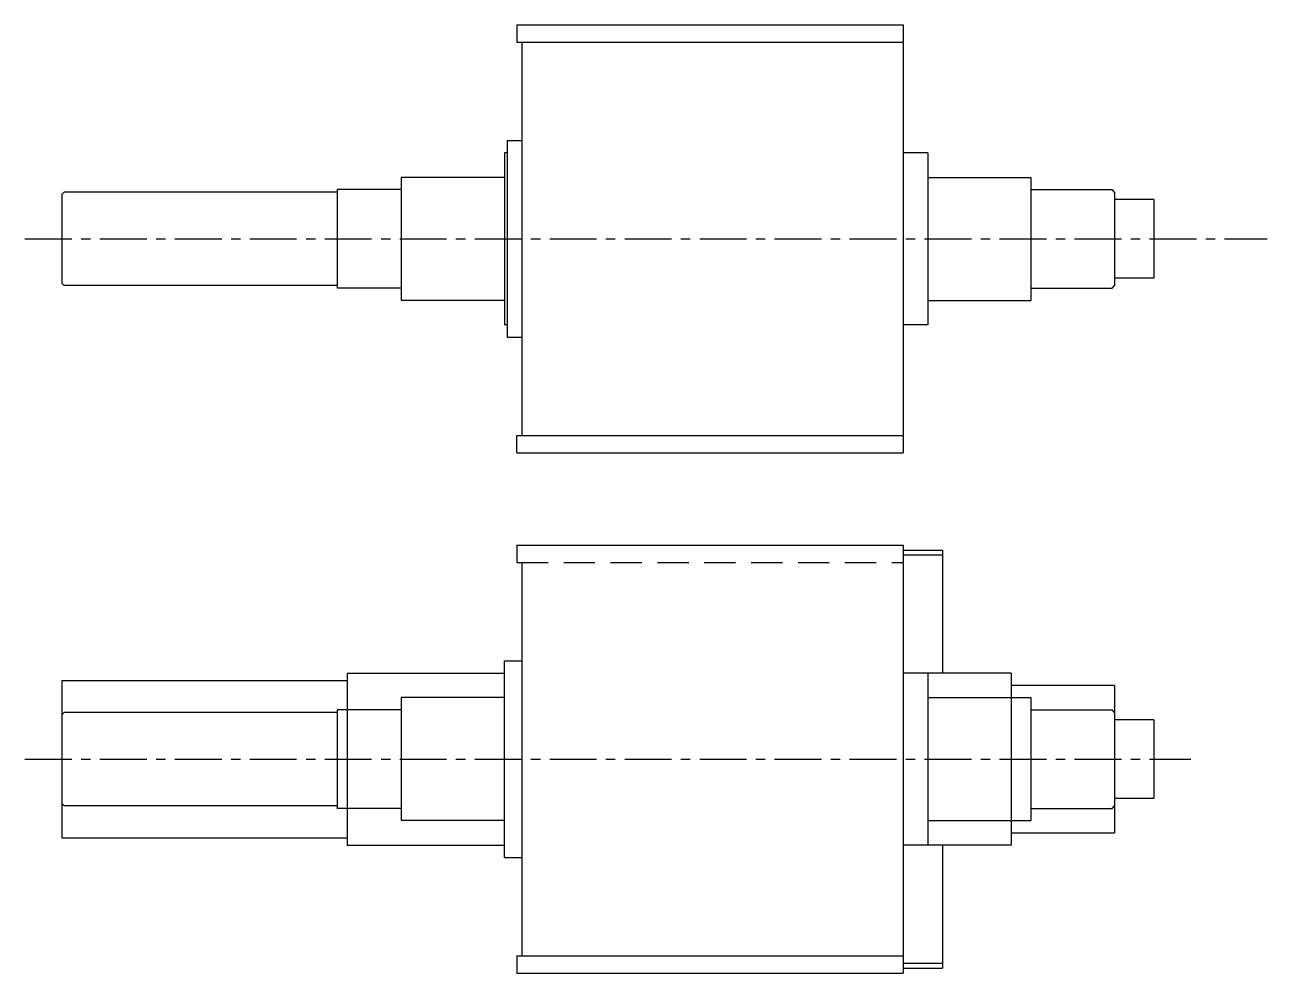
# Model space of a CAD drawing. Header units: millimetres. Extents: x 68 to 1894, y -280 to 483.
# Drawn here: x 68.4 to 320.9, y -279.7 to -86.9 of the extents above; entities that cross this region are included whole.
import ezdxf

# ---------------------------------------------------------------- set-up
doc = ezdxf.new("R2010")
doc.units = ezdxf.units.MM
doc.linetypes.add('CENTER', pattern=[50.8, 31.75, -6.35, 6.35, -6.35])
doc.linetypes.add('HIDDEN', pattern=[9.525, 6.35, -3.175])

msp = doc.modelspace()

# ---------------------------------------------------------------- linework, layer by layer
at = {"color": 6}
for p, q in [((168.445, -86.909), (168.445, -90.409)), ((168.445, -86.909), (246.945, -86.909)), ((246.945, -86.909), (246.945, -173.909)), ((168.445, -90.409), (246.945, -90.409)), ((169.445, -90.409), (169.445, -170.409)), ((166.445, -110.409), (169.445, -110.409)), ((166.445, -110.409), (166.445, -150.409)), ((165.945, -112.909), (165.945, -147.909)), ((166.445, -112.909), (165.945, -112.909)), ((251.945, -112.909), (246.945, -112.909)), ((251.945, -112.909), (251.945, -147.909)), ((165.945, -117.909), (144.945, -117.909)), ((144.945, -117.909), (144.945, -142.909)), ((251.945, -117.909), (272.945, -117.909)), ((272.945, -117.909), (272.945, -142.909)), ((75.945, -121.409), (76.445, -120.909)), ((131.945, -120.909), (76.445, -120.909)), ((144.945, -120.409), (131.945, -120.409)), ((131.945, -120.409), (131.945, -140.409)), ((272.945, -120.409), (289.445, -120.409)), ((289.945, -120.909), (289.445, -120.409)), ((289.945, -120.909), (289.945, -139.909)), ((75.945, -121.409), (75.945, -139.409)), ((297.945, -122.409), (289.945, -122.409)), ((297.945, -122.409), (297.945, -138.409)), ((297.945, -138.409), (289.945, -138.409)), ((76.445, -139.909), (75.945, -139.409)), ((131.945, -139.909), (76.445, -139.909)), ((144.945, -140.409), (131.945, -140.409)), ((272.945, -140.409), (289.445, -140.409)), ((289.445, -140.409), (289.945, -139.909)), ((165.945, -142.909), (144.945, -142.909)), ((251.945, -142.909), (272.945, -142.909)), ((166.445, -147.909), (165.945, -147.909)), ((251.945, -147.909), (246.945, -147.909)), ((166.445, -150.409), (169.445, -150.409)), ((168.445, -173.909), (168.445, -170.409)), ((168.445, -170.409), (246.945, -170.409)), ((168.445, -173.909), (246.945, -173.909)), ((251.945, -218.67), (251.945, -253.67)), ((144.945, -223.67), (144.945, -248.67)), ((165.945, -223.67), (144.945, -223.67)), ((251.945, -223.67), (272.945, -223.67)), ((272.945, -223.67), (272.945, -248.67)), ((75.945, -227.17), (76.445, -226.67)), ((75.945, -227.17), (75.945, -245.17)), ((131.945, -226.67), (76.445, -226.67)), ((144.945, -226.17), (131.945, -226.17)), ((131.945, -226.17), (131.945, -246.17)), ((272.945, -226.17), (289.445, -226.17)), ((289.945, -226.67), (289.445, -226.17)), ((289.945, -226.67), (289.945, -245.67)), ((297.945, -228.17), (289.945, -228.17)), ((297.945, -228.17), (297.945, -244.17)), ((297.945, -244.17), (289.945, -244.17)), ((76.445, -245.67), (75.945, -245.17)), ((131.945, -245.67), (76.445, -245.67)), ((144.945, -246.17), (131.945, -246.17)), ((272.945, -246.17), (289.445, -246.17)), ((289.445, -246.17), (289.945, -245.67)), ((165.945, -248.67), (144.945, -248.67)), ((251.945, -248.67), (272.945, -248.67))]:
    msp.add_line(p, q, dxfattribs=at)
at = {"linetype": 'CENTER', "ltscale": 0.3}
for p, q in [((68.445, -130.409), (320.945, -130.409)), ((68.445, -236.17), (305.445, -236.17))]:
    msp.add_line(p, q, dxfattribs=at)
for p, q in [((168.445, -192.67), (168.445, -196.17)), ((168.445, -192.67), (246.945, -192.67)), ((246.945, -192.67), (246.945, -279.67)), ((246.945, -193.67), (254.945, -193.67)), ((254.945, -193.67), (254.945, -218.67)), ((169.445, -196.17), (169.445, -276.17)), ((246.945, -194.67), (254.945, -194.67)), ((165.945, -256.17), (165.945, -216.17)), ((165.945, -216.17), (169.445, -216.17)), ((133.945, -218.67), (133.945, -253.67)), ((133.945, -218.67), (165.945, -218.67)), ((268.945, -218.67), (246.945, -218.67)), ((268.945, -218.67), (268.945, -253.67)), ((75.945, -220.17), (75.945, -252.17)), ((75.945, -220.17), (133.945, -220.17)), ((289.945, -221.17), (268.945, -221.17)), ((289.945, -221.17), (289.945, -251.17)), ((297.945, -228.17), (289.945, -228.17)), ((297.945, -228.17), (297.945, -244.17)), ((297.945, -244.17), (289.945, -244.17)), ((75.945, -252.17), (133.945, -252.17)), ((268.945, -251.17), (289.945, -251.17)), ((133.945, -253.67), (165.945, -253.67)), ((268.945, -253.67), (246.945, -253.67)), ((254.945, -253.67), (254.945, -278.67)), ((165.945, -256.17), (169.445, -256.17)), ((168.445, -276.17), (168.445, -279.67)), ((168.445, -276.17), (246.945, -276.17)), ((246.945, -277.67), (254.945, -277.67)), ((168.445, -279.67), (246.945, -279.67)), ((246.945, -278.67), (254.945, -278.67))]:
    msp.add_line(p, q)
at = {"linetype": 'HIDDEN'}
msp.add_line((168.445, -196.17), (246.945, -196.17), dxfattribs=at)

doc.saveas('drawing.dxf')
